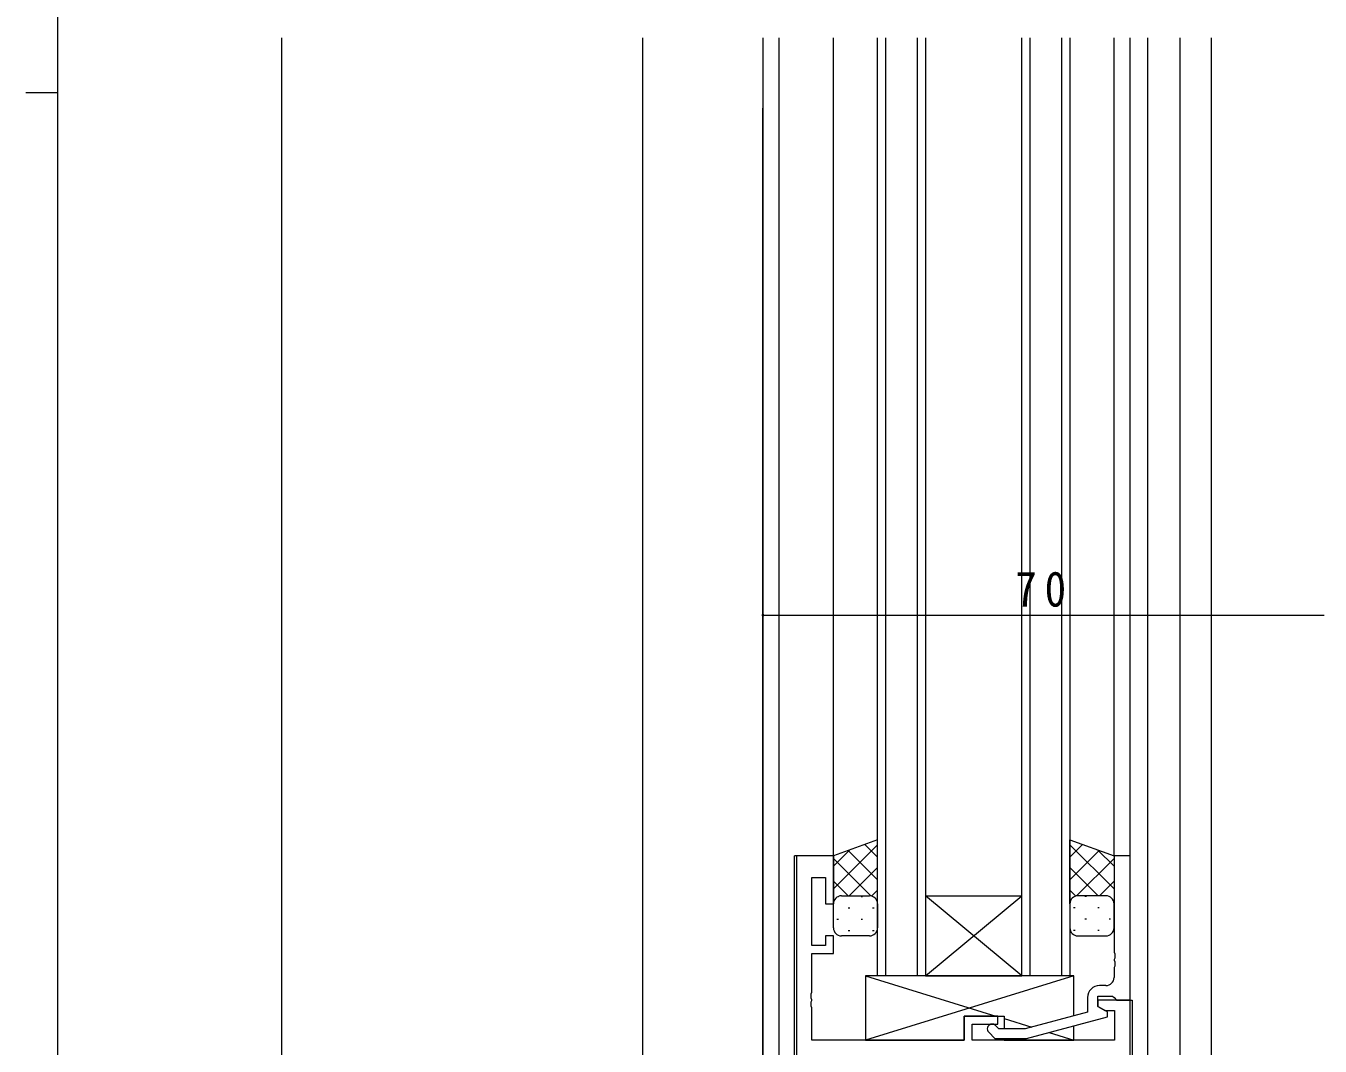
# Model space of a CAD drawing. Units: millimetres, scale not verified. Extents: x -594 to 539, y -420 to 386.
# Drawn here: x -594 to -432.6, y -111.9 to 15.4 of the extents above; entities that cross this region are included whole.
import ezdxf

# ---------------------------------------------------------------- set-up
doc = ezdxf.new("R2010")
doc.units = ezdxf.units.MM
doc.header["$LTSCALE"] = 2
for name, color, linetype, lineweight in [('0-1_YKK_ZWAK', 7, 'Continuous', 9), ('0-3_YKK_11', 7, 'Continuous', 9), ('0-4_YKK_12', 2, 'Continuous', 9), ('0-5_YKK_13', 4, 'Continuous', 9), ('0-6_YKK_D', 6, 'Continuous', 9), ('0-7_YSS_K', 3, 'Continuous', 9)]:
    doc.layers.add(name, color=color, linetype=linetype, lineweight=lineweight)
doc.styles.add('ＭＳ ゴシック', font='')
doc.styles.get('ＭＳ ゴシック').set_extended_font_data('MS Gothic')

msp = doc.modelspace()

# ---------------------------------------------------------------- linework, layer by layer
at = {"layer": '0-1_YKK_ZWAK'}
for p, q in [((-590, -367.965), (-590, 382.035)), ((-594, 7.035), (-590, 7.035))]:
    msp.add_line(p, q, dxfattribs=at)
at = {"layer": '0-3_YKK_11'}
for p, q in [((-493.277, -88.149), (-497.877, -88.149)), ((-497.877, -88.149), (-497.877, -153.149)), ((-493.277, -94.149), (-493.277, -88.149)), ((-458.277, -88.149), (-458.277, -100.19)), ((-456.277, -88.149), (-458.277, -88.149)), ((-456.277, -106.149), (-456.277, -88.149)), ((-495.947, -90.849), (-494.277, -90.849)), ((-495.947, -99.349), (-495.947, -90.849)), ((-494.277, -90.849), (-494.277, -94.149)), ((-494.277, -94.149), (-493.277, -94.149)), ((-494.277, -98.149), (-494.277, -99.349)), ((-493.277, -98.149), (-494.277, -98.149)), ((-493.277, -100.349), (-493.277, -98.149)), ((-494.277, -99.349), (-495.947, -99.349)), ((-495.947, -100.349), (-493.277, -100.349)), ((-495.947, -105.19), (-495.947, -100.349)), ((-458.277, -100.19), (-458.157, -100.374)), ((-458.157, -100.924), (-458.277, -101.107)), ((-458.277, -101.107), (-458.277, -101.19)), ((-458.277, -101.19), (-458.157, -101.374)), ((-458.157, -100.374), (-458.157, -100.924)), ((-458.157, -101.374), (-458.157, -101.924)), ((-458.157, -101.924), (-458.277, -102.107)), ((-458.277, -102.107), (-458.277, -103.349)), ((-459.277, -104.349), (-460.077, -104.349)), ((-496.067, -105.374), (-495.947, -105.19)), ((-496.067, -105.924), (-496.067, -105.374)), ((-495.947, -106.107), (-496.067, -105.924)), ((-496.067, -106.374), (-495.947, -106.19)), ((-496.067, -106.924), (-496.067, -106.374)), ((-495.947, -106.19), (-495.947, -106.107)), ((-461.577, -105.849), (-461.577, -107.669)), ((-460.277, -105.649), (-458.477, -105.649)), ((-460.277, -106.949), (-460.277, -105.649)), ((-460.277, -106.149), (-460.277, -106.949)), ((-456.277, -106.149), (-460.277, -106.149)), ((-458.477, -105.649), (-458.277, -105.849)), ((-458.277, -105.849), (-457.977, -106.149)), ((-457.977, -106.149), (-456.277, -106.149)), ((-456.277, -125.149), (-456.277, -106.149)), ((-495.947, -107.107), (-496.067, -106.924)), ((-495.947, -111.149), (-495.947, -107.107)), ((-476.977, -108.149), (-476.977, -111.149)), ((-472.777, -108.149), (-476.977, -108.149)), ((-472.777, -109.149), (-472.777, -108.149)), ((-461.577, -107.669), (-469.338, -109.749)), ((-460.277, -106.949), (-459.411, -107.449)), ((-459.077, -107.641), (-460.277, -106.949)), ((-459.411, -107.449), (-458.207, -107.449)), ((-459.077, -108.241), (-459.077, -107.641)), ((-458.207, -107.449), (-458.207, -111.149)), ((-475.977, -109.149), (-472.777, -109.149)), ((-475.977, -111.149), (-475.977, -109.149)), ((-472.628, -109.749), (-473.053, -109.324)), ((-469.338, -109.749), (-472.628, -109.749)), ((-469.18, -110.949), (-459.077, -108.241)), ((-476.977, -111.149), (-495.947, -111.149)), ((-458.207, -111.149), (-475.977, -111.149)), ((-473.901, -110.173), (-473.126, -110.949)), ((-473.126, -110.949), (-469.18, -110.949))]:
    msp.add_line(p, q, dxfattribs=at)
for centre, radius, start, end in [((-460.077, -105.849), 1.5, 90, 179.99998), ((-459.277, -103.349), 1, 270, 359.99998), ((-473.477, -109.749), 0.6, 44.99998, 225)]:
    msp.add_arc(centre, radius, start, end, dxfattribs=at)
at = {"layer": '0-4_YKK_12'}
for p, q in [((-502.077, 13.851), (-502.077, -178.149)), ((-500.077, 13.851), (-500.077, -153.149)), ((-493.277, -88.149), (-493.277, 13.851)), ((-487.777, -103.148), (-487.777, 13.851)), ((-486.777, 13.851), (-486.777, -103.148)), ((-482.777, -103.148), (-482.777, 13.851)), ((-481.777, 13.851), (-481.777, -103.148)), ((-469.777, -103.148), (-469.777, 13.851)), ((-468.777, 13.851), (-468.777, -103.148)), ((-464.777, -103.148), (-464.777, 13.851)), ((-463.777, 13.851), (-463.777, -103.148)), ((-458.277, -88.149), (-458.277, 13.851)), ((-456.277, -88.449), (-456.277, 13.851)), ((-454.077, -130.149), (-454.077, 13.851)), ((-450.077, 13.851), (-450.077, -125.149)), ((-446.177, 13.851), (-446.177, -125.149)), ((-502.077, -178.524), (-502.077, 5.095)), ((-493.277, -88.149), (-498.147, -88.149)), ((-498.147, -153.149), (-498.147, -88.149)), ((-469.777, -103.148), (-481.777, -93.148)), ((-481.777, -103.148), (-469.777, -93.148)), ((-481.777, -93.148), (-469.777, -93.148)), ((-481.777, -103.148), (-487.777, -103.148)), ((-481.777, -103.148), (-469.777, -103.148)), ((-463.777, -103.148), (-469.777, -103.148)), ((-456.577, -106.149), (-456.007, -106.149)), ((-456.007, -106.149), (-456.007, -125.147))]:
    msp.add_line(p, q, dxfattribs=at)
at = {"layer": '0-5_YKK_13'}
for p, q in [((-487.777, -86.184), (-493.277, -88.149)), ((-487.777, -86.801), (-493.277, -92.301)), ((-489.36, -86.75), (-487.777, -88.333)), ((-487.777, -94.149), (-487.777, -86.184)), ((-463.777, -86.184), (-458.277, -88.149)), ((-463.777, -94.149), (-463.777, -86.184)), ((-462.194, -86.75), (-463.777, -88.333)), ((-463.777, -86.801), (-458.277, -92.301)), ((-491.217, -87.413), (-493.277, -89.473)), ((-493.277, -88.149), (-493.277, -94.149)), ((-493.277, -88.49), (-488.618, -93.149)), ((-491.444, -87.494), (-487.777, -91.161)), ((-460.11, -87.494), (-463.777, -91.161)), ((-458.277, -88.49), (-462.936, -93.149)), ((-460.337, -87.413), (-458.277, -89.473)), ((-458.277, -88.149), (-458.277, -94.149)), ((-487.777, -89.629), (-491.296, -93.149)), ((-463.777, -89.629), (-460.258, -93.149)), ((-493.277, -91.318), (-491.447, -93.149)), ((-458.277, -91.318), (-460.107, -93.149)), ((-492.692, -93.239), (-492.657, -93.239)), ((-492.277, -93.149), (-488.777, -93.149)), ((-489.827, -93.239), (-489.627, -93.239)), ((-487.777, -92.458), (-488.468, -93.149)), ((-463.777, -92.458), (-463.086, -93.149)), ((-459.277, -93.149), (-462.777, -93.149)), ((-461.727, -93.239), (-461.927, -93.239)), ((-458.862, -93.239), (-458.897, -93.239)), ((-493.277, -97.149), (-493.277, -94.149)), ((-491.442, -94.654), (-491.242, -94.654)), ((-488.412, -94.654), (-488.212, -94.654)), ((-487.777, -94.149), (-487.777, -97.149)), ((-463.777, -94.149), (-463.777, -97.149)), ((-463.142, -94.654), (-463.342, -94.654)), ((-460.112, -94.654), (-460.312, -94.654)), ((-458.277, -97.149), (-458.277, -94.149)), ((-492.857, -96.069), (-492.657, -96.069)), ((-489.827, -96.069), (-489.627, -96.069)), ((-461.727, -96.069), (-461.927, -96.069)), ((-458.697, -96.069), (-458.897, -96.069)), ((-488.776, -98.149), (-492.277, -98.149)), ((-491.442, -97.484), (-491.242, -97.484)), ((-488.412, -97.484), (-488.212, -97.484)), ((-463.142, -97.484), (-463.342, -97.484)), ((-462.778, -98.149), (-459.277, -98.149)), ((-460.112, -97.484), (-460.312, -97.484)), ((-463.277, -103.149), (-489.277, -111.149)), ((-489.277, -103.149), (-473.027, -108.149)), ((-489.277, -103.149), (-489.277, -111.149)), ((-463.277, -103.149), (-489.277, -103.149)), ((-463.877, -103.149), (-487.877, -103.149)), ((-463.277, -108.124), (-463.277, -103.149)), ((-476.977, -108.149), (-471.977, -108.149)), ((-476.977, -111.149), (-476.977, -108.149)), ((-471.977, -108.149), (-471.977, -109.749)), ((-471.977, -108.472), (-468.531, -109.532)), ((-463.277, -111.149), (-463.277, -109.367)), ((-489.277, -111.149), (-476.977, -111.149)), ((-471.977, -110.949), (-471.977, -111.149)), ((-471.977, -110.949), (-471.977, -111.149)), ((-471.977, -111.149), (-463.277, -111.149)), ((-466.372, -110.196), (-463.277, -111.149))]:
    msp.add_line(p, q, dxfattribs=at)
for centre, start, end in [((-492.277, -94.149), 89.99976, 179.99976), ((-488.777, -94.149), 359.99976, 89.99976), ((-462.777, -94.149), 90.00009, 180.00009), ((-459.277, -94.149), 0.00009, 90.00009), ((-492.277, -97.149), 179.99976, 269.99976), ((-488.777, -97.149), 269.99976, 359.99976), ((-462.777, -97.149), 180.00009, 270.00009), ((-459.277, -97.149), 270.00009, 0.00009)]:
    msp.add_arc(centre, 1, start, end, dxfattribs=at)
at = {"layer": '0-6_YKK_D'}
for p, q in [((-502.077, -85.048), (-502.077, -57.149)), ((-502.077, -58.149), (-432.077, -58.149))]:
    msp.add_line(p, q, dxfattribs=at)
for start, end in [(0, 180), (180, 0)]:
    msp.add_arc((-502.077, -58.149), 0.106, start, end, dxfattribs=at)
at = {"layer": '0-7_YSS_K'}
for p, q in [((-562.075, -185.578), (-562.075, 13.851)), ((-517.075, 13.851), (-517.075, -177.643))]:
    msp.add_line(p, q, dxfattribs=at)

# ---------------------------------------------------------------- texts
at = {"layer": '0-6_YKK_D', "color": 7, "insert": (-470.597, -57.149), "char_height": 4.399, "attachment_point": 7, "style": 'ＭＳ ゴシック'}
msp.add_mtext('\\T1.36;\\W0.9;70', dxfattribs=at)

doc.saveas('drawing.dxf')
